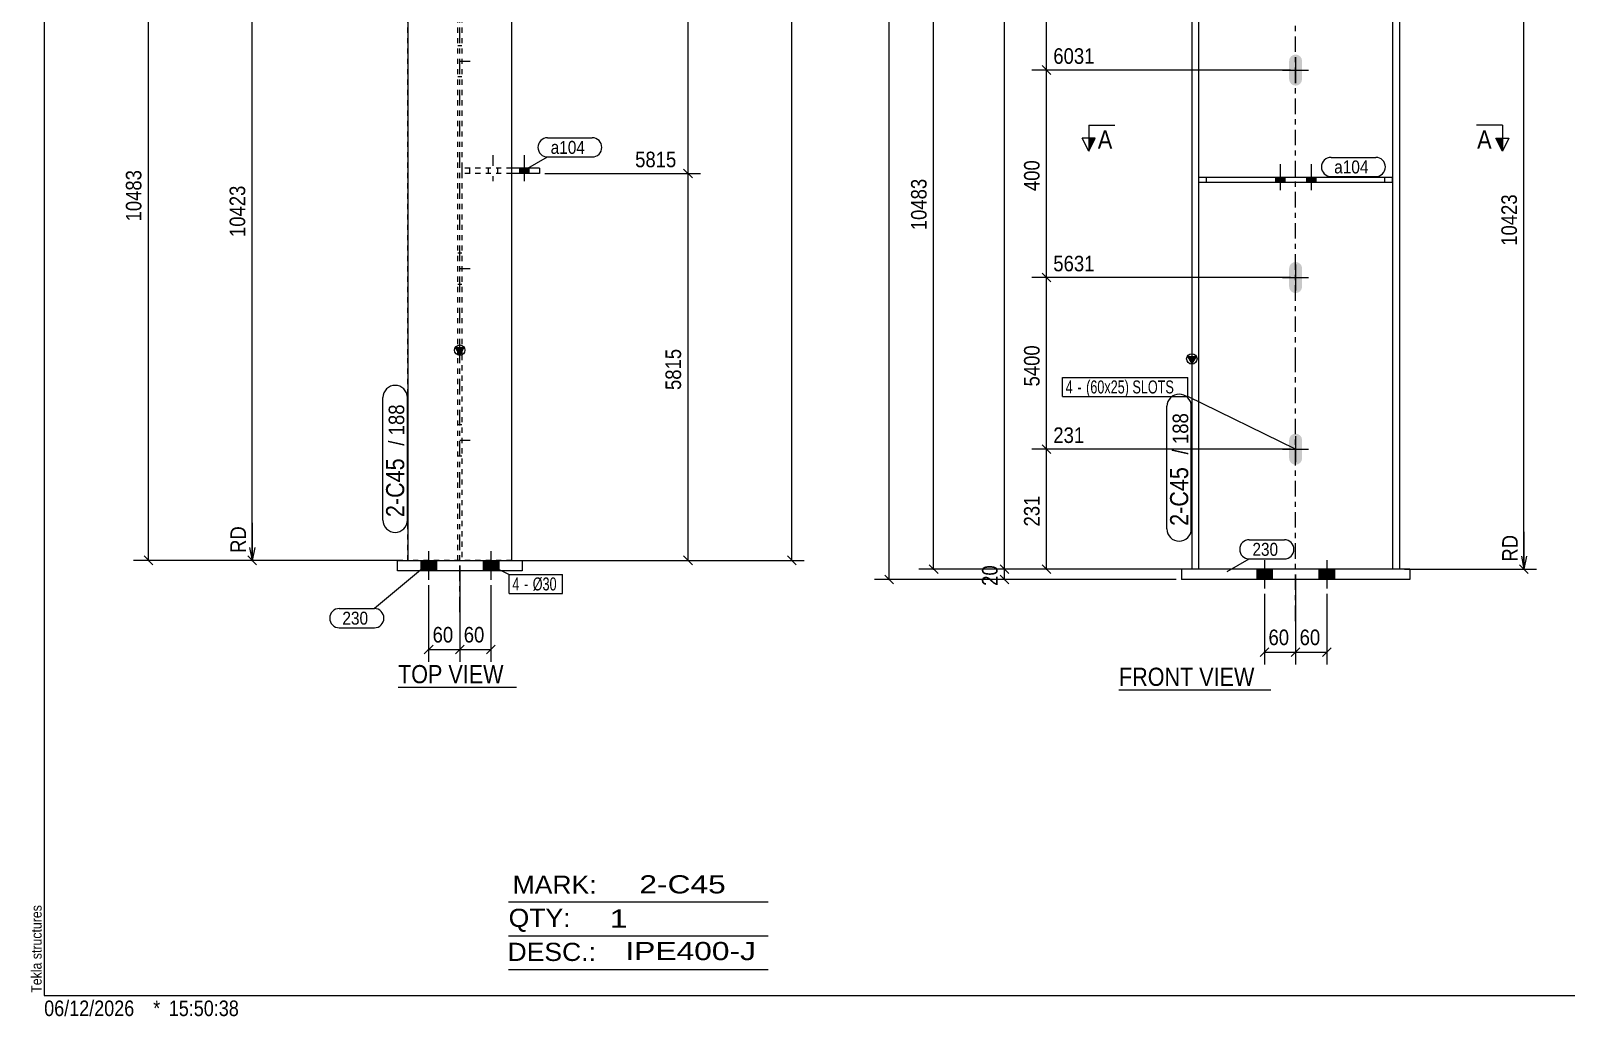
# Model space of a CAD drawing. Header units: millimetres. Extents: x 2 to 579, y 1 to 405.
# Drawn here: x 2.4 to 298.3, y 1 to 191 of the extents above; entities that cross this region are included whole.
import ezdxf

# ---------------------------------------------------------------- set-up
doc = ezdxf.new("R2010")
doc.units = ezdxf.units.MM
for name, pattern in [('XKITLINE00', [0]), ('XKITLINE01', [4, 1, -1, 1, -1]), ('XKITLINE02', [4, 2, -2]), ('XKITLINE03', [6, 3, -1, 1, -1])]:
    doc.linetypes.add(name, pattern=pattern)
for name, color, linetype, lineweight in [('Bolt', 3, 'Continuous', 0), ('BoltMark', 7, 'Continuous', 0), ('Dimensions', 7, 'Continuous', 0), ('DrawingSheet', 5, 'Continuous', 0), ('OtherObjectType', 7, 'Continuous', 0), ('Part', 2, 'Continuous', 0), ('PartMark', 7, 'Continuous', 0), ('Section', 6, 'Continuous', 0)]:
    doc.layers.add(name, color=color, linetype=linetype, lineweight=lineweight)
doc.styles.add('ARIAL', font='ARIAL.TTF')
doc.styles.add('ARIAL_NARROW', font='ARIALN.TTF')

# ---------------------------------------------------------------- blocks, each defined once
blk = doc.blocks.new('*A5')
at = {"layer": 'Bolt'}
for points in [[(246.17, 316.81), (245.69, 316.91), (245.28, 317.18), (245.01, 317.59), (244.92, 318.06), (244.92, 321.56), (245.01, 322.04), (245.28, 322.45), (245.69, 322.72), (246.17, 322.81), (246.64, 322.72), (247.05, 322.45), (247.32, 322.04), (247.42, 321.56), (247.42, 318.06), (247.32, 317.59), (247.05, 317.18), (246.64, 316.91)], [(246.17, 180.4), (245.69, 180.49), (245.28, 180.76), (245.01, 181.17), (244.92, 181.65), (244.92, 185.15), (245.01, 185.63), (245.28, 186.03), (245.69, 186.3), (246.17, 186.4), (246.64, 186.3), (247.05, 186.03), (247.32, 185.63), (247.42, 185.15), (247.42, 181.65), (247.32, 181.17), (247.05, 180.76), (246.64, 180.49)], [(246.17, 140.4), (245.69, 140.49), (245.28, 140.76), (245.01, 141.17), (244.92, 141.65), (244.92, 145.15), (245.01, 145.63), (245.28, 146.03), (245.69, 146.3), (246.17, 146.4), (246.64, 146.3), (247.05, 146.03), (247.32, 145.63), (247.42, 145.15), (247.42, 141.65), (247.32, 141.17), (247.05, 140.76), (246.64, 140.49)], [(246.17, 107.3), (245.69, 107.39), (245.28, 107.66), (245.01, 108.07), (244.92, 108.55), (244.92, 112.05), (245.01, 112.53), (245.28, 112.93), (245.69, 113.2), (246.17, 113.3), (246.64, 113.2), (247.05, 112.93), (247.32, 112.53), (247.42, 112.05), (247.42, 108.55), (247.32, 108.07), (247.05, 107.66), (246.64, 107.39)]]:
    blk.add_hatch(color=3, dxfattribs=at).paths.add_polyline_path(points, flags=17)
at = {"layer": 'Bolt', "color": 3, "linetype": 'XKITLINE00', "lineweight": 0}
for p, q in [((243.67, 319.81), (248.67, 319.81)), ((246.17, 322.31), (246.17, 317.31)), ((246.17, 185.9), (246.17, 180.9)), ((243.67, 183.4), (248.67, 183.4)), ((246.17, 145.9), (246.17, 140.9)), ((243.67, 143.4), (248.67, 143.4)), ((246.17, 112.8), (246.17, 107.8)), ((243.67, 110.3), (248.67, 110.3))]:
    blk.add_line(p, q, dxfattribs=at)
blk = doc.blocks.new('*A6')
at = {"layer": 'Bolt'}
for points in [[(242.27, 161.77), (242.27, 162.77), (244.07, 162.77), (244.07, 161.77)], [(242.27, 161.77), (242.27, 162.77), (244.07, 162.77), (244.07, 161.77)], [(248.27, 161.77), (248.27, 162.77), (250.07, 162.77), (250.07, 161.77)], [(248.27, 161.77), (248.27, 162.77), (250.07, 162.77), (250.07, 161.77)]]:
    blk.add_hatch(color=3, dxfattribs=at).paths.add_polyline_path(points, flags=17)
at = {"layer": 'Bolt', "color": 3, "linetype": 'XKITLINE00', "lineweight": 0}
for p, q in [((242.27, 162.77), (242.27, 161.77)), ((242.27, 162.77), (242.27, 161.77)), ((243.17, 165.27), (243.17, 160.27)), ((243.17, 165.27), (243.17, 160.27)), ((244.07, 162.77), (244.07, 161.77)), ((244.07, 162.77), (244.07, 161.77)), ((248.27, 162.77), (248.27, 161.77)), ((248.27, 162.77), (248.27, 161.77)), ((249.17, 165.27), (249.17, 160.27)), ((249.17, 165.27), (249.17, 160.27)), ((250.07, 162.77), (250.07, 161.77)), ((250.07, 162.77), (250.07, 161.77))]:
    blk.add_line(p, q, dxfattribs=at)
blk = doc.blocks.new('*A9')
at = {"layer": 'Bolt'}
for points in [[(241.67, 87.17), (241.67, 85.17), (238.67, 85.17), (238.67, 87.17)], [(241.67, 87.17), (241.67, 85.17), (238.67, 85.17), (238.67, 87.17)], [(253.67, 87.17), (253.67, 85.17), (250.67, 85.17), (250.67, 87.17)], [(253.67, 87.17), (253.67, 85.17), (250.67, 85.17), (250.67, 87.17)]]:
    blk.add_hatch(color=3, dxfattribs=at).paths.add_polyline_path(points, flags=17)
at = {"layer": 'Bolt', "color": 3, "linetype": 'XKITLINE00', "lineweight": 0}
for p, q in [((240.17, 88.92), (240.17, 83.42)), ((240.17, 88.92), (240.17, 83.42)), ((252.17, 88.92), (252.17, 83.42)), ((252.17, 88.92), (252.17, 83.42)), ((238.67, 87.17), (238.67, 85.17)), ((238.67, 87.17), (238.67, 85.17)), ((241.67, 87.17), (241.67, 85.17)), ((241.67, 87.17), (241.67, 85.17)), ((250.67, 87.17), (250.67, 85.17)), ((250.67, 87.17), (250.67, 85.17)), ((253.67, 87.17), (253.67, 85.17)), ((253.67, 87.17), (253.67, 85.17))]:
    blk.add_line(p, q, dxfattribs=at)
blk = doc.blocks.new('*A11')
at = {"layer": 'Part'}
blk.add_hatch(color=2, dxfattribs=at).paths.add_polyline_path([(225.37, 128.2), (226.97, 128.2), (226.17, 126.8)], flags=17)
at = {"layer": 'Part', "color": 7, "linetype": 'XKITLINE03', "lineweight": 0}
for p, q in [((246.17, 200), (246.17, 361)), ((246.17, 126.9), (246.17, 199.9)), ((246.17, 77.17), (246.17, 126.8))]:
    blk.add_line(p, q, dxfattribs=at)
at = {"layer": 'Part', "color": 2, "linetype": 'XKITLINE00', "lineweight": 0}
for p, q in [((266.17, 351), (226.17, 351)), ((227.47, 351), (227.47, 338.75)), ((264.87, 351), (264.87, 338.75)), ((227.47, 337.75), (227.47, 200)), ((264.87, 337.75), (264.87, 200)), ((226.17, 215), (226.17, 200)), ((266.17, 215), (266.17, 200)), ((226.17, 199.9), (226.17, 126.9)), ((227.47, 199.9), (227.47, 162.77)), ((264.87, 199.9), (264.87, 162.77)), ((266.17, 199.9), (266.17, 126.9)), ((227.47, 161.77), (227.47, 126.9)), ((264.87, 161.77), (264.87, 126.9)), ((226.17, 126.8), (225.37, 128.2)), ((225.37, 128.2), (226.97, 128.2)), ((226.97, 128.2), (226.17, 126.8)), ((226.17, 126.8), (226.17, 87.17)), ((227.47, 126.8), (227.47, 87.17)), ((264.87, 126.8), (264.87, 87.17)), ((266.17, 126.8), (266.17, 87.17))]:
    blk.add_line(p, q, dxfattribs=at)
at = {"layer": 'Part', "color": 7, "linetype": 'XKITLINE01', "lineweight": 0}
for p, q in [((226.17, 351), (226.17, 215)), ((227.47, 351), (227.47, 337.75)), ((266.17, 351), (266.17, 215)), ((264.87, 338.75), (264.87, 337.75)), ((227.47, 162.77), (227.47, 161.77)), ((264.87, 162.77), (264.87, 161.77)), ((266.17, 87.17), (226.17, 87.17))]:
    blk.add_line(p, q, dxfattribs=at)
at = {"layer": 'Part', "color": 2, "linetype": 'XKITLINE00', "lineweight": 0}
blk.add_circle((226.17, 127.7), 1, dxfattribs=at)
blk = doc.blocks.new('*A12')
at = {"layer": 'Part', "color": 2, "linetype": 'XKITLINE00', "lineweight": 0}
for p, q in [((227.47, 162.77), (264.87, 162.77)), ((227.47, 162.77), (227.47, 161.77)), ((264.87, 161.77), (264.87, 162.77)), ((227.47, 161.77), (264.87, 161.77))]:
    blk.add_line(p, q, dxfattribs=at)
at = {"layer": 'Part', "color": 7, "linetype": 'XKITLINE01', "lineweight": 0}
for p, q in [((228.97, 161.77), (228.97, 162.77)), ((263.37, 161.77), (263.37, 162.77))]:
    blk.add_line(p, q, dxfattribs=at)
blk = doc.blocks.new('*A15')
at = {"layer": 'Part', "color": 2, "linetype": 'XKITLINE00', "lineweight": 0}
for p, q in [((268.17, 87.17), (224.17, 87.17)), ((224.17, 87.17), (224.17, 85.17)), ((268.17, 87.17), (268.17, 85.17)), ((268.17, 85.17), (224.17, 85.17))]:
    blk.add_line(p, q, dxfattribs=at)
blk = doc.blocks.new('*A24')
at = {"layer": 'Bolt', "color": 3, "linetype": 'XKITLINE02', "lineweight": 0}
for p, q in [((85.48, 324.5), (84.68, 324.5)), ((87.08, 321.5), (83.08, 321.5)), ((85.48, 318.5), (84.68, 318.5)), ((85.48, 188.08), (84.68, 188.08)), ((87.08, 185.08), (83.08, 185.08)), ((85.48, 182.08), (84.68, 182.08)), ((85.48, 148.08), (84.68, 148.08)), ((87.08, 145.08), (83.08, 145.08)), ((85.48, 142.08), (84.68, 142.08)), ((85.48, 114.98), (84.68, 114.98)), ((87.08, 111.98), (83.08, 111.98)), ((85.48, 108.98), (84.68, 108.98))]:
    blk.add_line(p, q, dxfattribs=at)
blk = doc.blocks.new('*A25')
at = {"layer": 'Bolt'}
blk.add_hatch(color=3, dxfattribs=at).paths.add_polyline_path([(98.38, 164.46), (98.38, 163.46), (96.58, 163.46), (96.58, 164.46)], flags=17)
blk.add_hatch(color=3, dxfattribs=at).paths.add_polyline_path([(98.38, 164.46), (98.38, 163.46), (96.58, 163.46), (96.58, 164.46)], flags=17)
at = {"layer": 'Bolt', "color": 3, "linetype": 'XKITLINE02', "lineweight": 0}
for p, q in [((91.48, 166.96), (91.48, 161.96)), ((91.48, 166.96), (91.48, 161.96)), ((90.58, 164.46), (90.58, 163.46)), ((90.58, 164.46), (90.58, 163.46)), ((92.38, 164.46), (92.38, 163.46)), ((92.38, 164.46), (92.38, 163.46))]:
    blk.add_line(p, q, dxfattribs=at)
at = {"layer": 'Bolt', "color": 3, "linetype": 'XKITLINE00', "lineweight": 0}
for p, q in [((97.48, 166.96), (97.48, 161.96)), ((97.48, 166.96), (97.48, 161.96)), ((96.58, 164.46), (96.58, 163.46)), ((96.58, 164.46), (96.58, 163.46)), ((98.38, 164.46), (98.38, 163.46)), ((98.38, 164.46), (98.38, 163.46))]:
    blk.add_line(p, q, dxfattribs=at)
blk = doc.blocks.new('*A28')
at = {"layer": 'Bolt'}
for points in [[(80.58, 88.86), (80.58, 86.86), (77.58, 86.86), (77.58, 88.86)], [(80.58, 88.86), (80.58, 86.86), (77.58, 86.86), (77.58, 88.86)], [(92.58, 88.86), (92.58, 86.86), (89.58, 86.86), (89.58, 88.86)], [(92.58, 88.86), (92.58, 86.86), (89.58, 86.86), (89.58, 88.86)]]:
    blk.add_hatch(color=3, dxfattribs=at).paths.add_polyline_path(points, flags=17)
at = {"layer": 'Bolt', "color": 3, "linetype": 'XKITLINE00', "lineweight": 0}
for p, q in [((77.58, 88.86), (77.58, 86.86)), ((77.58, 88.86), (77.58, 86.86)), ((79.08, 90.61), (79.08, 85.11)), ((79.08, 90.61), (79.08, 85.11)), ((80.58, 88.86), (80.58, 86.86)), ((80.58, 88.86), (80.58, 86.86)), ((89.58, 88.86), (89.58, 86.86)), ((89.58, 88.86), (89.58, 86.86)), ((91.08, 90.61), (91.08, 85.11)), ((91.08, 90.61), (91.08, 85.11)), ((92.58, 88.86), (92.58, 86.86)), ((92.58, 88.86), (92.58, 86.86))]:
    blk.add_line(p, q, dxfattribs=at)
blk = doc.blocks.new('*A30')
at = {"layer": 'Part'}
blk.add_hatch(color=2, dxfattribs=at).paths.add_polyline_path([(84.28, 129.89), (85.88, 129.89), (85.08, 128.49)], flags=17)
at = {"layer": 'Part', "color": 7, "linetype": 'XKITLINE03', "lineweight": 0}
for p, q in [((85.08, 201.68), (85.08, 362.68)), ((85.08, 128.58), (85.08, 201.58)), ((85.08, 78.86), (85.08, 128.48))]:
    blk.add_line(p, q, dxfattribs=at)
at = {"layer": 'Part', "color": 7, "linetype": 'XKITLINE01', "lineweight": 0}
for p, q in [((75.08, 201.68), (75.08, 352.68)), ((95.08, 352.68), (75.08, 352.68)), ((84.68, 201.68), (84.68, 352.68)), ((85.48, 352.68), (85.48, 201.68)), ((95.08, 216.68), (95.08, 352.68)), ((75.08, 128.58), (75.08, 201.58)), ((84.68, 128.58), (84.68, 201.58)), ((85.48, 201.58), (85.48, 128.58)), ((75.08, 88.86), (75.08, 128.48)), ((84.68, 88.86), (84.68, 128.48)), ((85.48, 128.48), (85.48, 88.86)), ((95.08, 88.86), (75.08, 88.86))]:
    blk.add_line(p, q, dxfattribs=at)
at = {"layer": 'Part', "color": 2, "linetype": 'XKITLINE00', "lineweight": 0}
for p, q in [((75.08, 216.68), (75.08, 201.68)), ((95.08, 216.68), (95.08, 201.68)), ((75.08, 201.58), (75.08, 128.58)), ((95.08, 201.58), (95.08, 128.58)), ((75.08, 128.48), (75.08, 88.86)), ((85.08, 128.49), (84.28, 129.89)), ((84.28, 129.89), (85.88, 129.89)), ((85.88, 129.89), (85.08, 128.49)), ((95.08, 128.48), (95.08, 88.86))]:
    blk.add_line(p, q, dxfattribs=at)
blk.add_circle((85.08, 129.39), 1, dxfattribs=at)
blk = doc.blocks.new('*A31')
at = {"layer": 'Part', "color": 7, "linetype": 'XKITLINE01', "lineweight": 0}
for p, q in [((85.48, 164.46), (85.48, 163.46)), ((95.08, 164.46), (85.48, 164.46)), ((95.08, 163.46), (85.48, 163.46)), ((86.98, 164.46), (86.98, 163.46))]:
    blk.add_line(p, q, dxfattribs=at)
at = {"layer": 'Part', "color": 2, "linetype": 'XKITLINE00', "lineweight": 0}
for p, q in [((100.48, 164.46), (95.08, 164.46)), ((100.48, 163.46), (95.08, 163.46)), ((100.48, 164.46), (100.48, 163.46))]:
    blk.add_line(p, q, dxfattribs=at)
blk = doc.blocks.new('*A34')
at = {"layer": 'Part', "color": 2, "linetype": 'XKITLINE00', "lineweight": 0}
for p, q in [((73.08, 86.86), (73.08, 88.86)), ((73.08, 88.86), (97.08, 88.86)), ((97.08, 88.86), (97.08, 86.86)), ((97.08, 86.86), (73.08, 86.86))]:
    blk.add_line(p, q, dxfattribs=at)
blk = doc.blocks.new('*A55')
at = {"layer": 'DrawingSheet', "color": 5, "linetype": 'XKITLINE00', "lineweight": 0}
for p, q in [((5, 405), (5, 5)), ((5, 5), (579, 5))]:
    blk.add_line(p, q, dxfattribs=at)
at = {"layer": 'DrawingSheet', "color": 5, "style": 'ARIAL', "width": 0.85}
blk.add_text('Tekla structures', height=2, rotation=90, dxfattribs=at).set_placement((4.5, 5.5))
blk = doc.blocks.new('*A59')
at = {"layer": 'OtherObjectType', "color": 6, "linetype": 'XKITLINE00', "lineweight": 0}
for p, q in [((94.5, 23), (144.5, 23)), ((94.5, 16.5), (144.5, 16.5)), ((94.5, 10), (144.5, 10))]:
    blk.add_line(p, q, dxfattribs=at)
at = {"layer": 'OtherObjectType', "color": 6, "style": 'ARIAL_NARROW'}
for s, width, p in [('MARK:', 1.275, (95.27, 24.58)), ('2-C45', 1.525501, (119.69, 24.65)), ('QTY:', 1.275, (94.5, 18.19)), ('1', 1.525501, (113.99, 18.05)), ('DESC.:', 1.275, (94.29, 11.63)), ('IPE400-J', 1.525501, (117, 11.79))]:
    blk.add_text(s, height=3.5, dxfattribs=dict(at, width=width)).set_placement(p)
blk = doc.blocks.new('*A62')
at = {"layer": 'OtherObjectType', "color": 7, "style": 'ARIAL_NARROW', "width": 1.008832}
for s, p in [('06/12/2026', (4.99, 1)), ('*', (26, 1)), ('15:50:38', (29, 1))]:
    blk.add_text(s, height=3, dxfattribs=at).set_placement(p)
blk = doc.blocks.new('*A63')
at = {"layer": 'Dimensions', "color": 7, "linetype": 'XKITLINE00', "lineweight": 0}
for p, q in [((224.37, 351), (164.98, 351)), ((166.99, 351.85), (168.68, 350.15)), ((167.83, 85.17), (167.83, 351)), ((166.99, 86.02), (168.68, 84.32)), ((223.17, 85.17), (164.98, 85.17))]:
    blk.add_line(p, q, dxfattribs=at)
at = {"layer": 'Dimensions', "color": 3}
for p in [(167.83, 351), (167.83, 85.17)]:
    blk.add_point(p, dxfattribs=at)
at = {"layer": 'Dimensions', "color": 3, "style": 'ARIAL', "width": 0.85}
blk.add_text('11723', height=3, rotation=90.0002, dxfattribs=at).set_placement((166.48, 212.52))
blk = doc.blocks.new('*A64')
at = {"layer": 'Dimensions', "color": 7, "linetype": 'XKITLINE00', "lineweight": 0}
for p, q in [((225.17, 87.17), (187.23, 87.17)), ((189.23, 88.02), (190.93, 86.32)), ((189.23, 86.02), (190.93, 84.32)), ((190.08, 85.17), (190.08, 87.17)), ((223.17, 85.17), (187.23, 85.17))]:
    blk.add_line(p, q, dxfattribs=at)
at = {"layer": 'Dimensions', "color": 3}
for p in [(190.08, 87.17), (190.08, 85.17)]:
    blk.add_point(p, dxfattribs=at)
at = {"layer": 'Dimensions', "color": 3, "style": 'ARIAL', "width": 0.85}
blk.add_text('20', height=3, rotation=90.0002, dxfattribs=at).set_placement((188.73, 83.95))
blk = doc.blocks.new('*A65')
at = {"layer": 'Dimensions', "color": 7, "linetype": 'XKITLINE00', "lineweight": 0}
for p, q in [((245.17, 143.4), (195.32, 143.4)), ((197.32, 144.25), (199.01, 142.55)), ((198.17, 110.3), (198.17, 143.4)), ((245.17, 110.3), (195.32, 110.3)), ((197.32, 111.15), (199.01, 109.45))]:
    blk.add_line(p, q, dxfattribs=at)
at = {"layer": 'Dimensions', "color": 3}
for p in [(198.17, 143.4), (198.17, 110.3)]:
    blk.add_point(p, dxfattribs=at)
at = {"layer": 'Dimensions', "color": 3, "style": 'ARIAL', "width": 0.85}
blk.add_text('5631', height=3, dxfattribs=at).set_placement((199.47, 144.6))
blk.add_text('5400', height=3, rotation=90.0002, dxfattribs=at).set_placement((196.82, 122.4))
blk = doc.blocks.new('*A66')
at = {"layer": 'Dimensions', "color": 7, "linetype": 'XKITLINE00', "lineweight": 0}
for p, q in [((197.32, 184.25), (199.01, 182.55)), ((245.17, 183.4), (195.32, 183.4)), ((198.17, 143.4), (198.17, 183.4)), ((245.17, 143.4), (195.32, 143.4)), ((197.32, 144.25), (199.01, 142.55))]:
    blk.add_line(p, q, dxfattribs=at)
at = {"layer": 'Dimensions', "color": 3}
for p in [(198.17, 183.4), (198.17, 143.4)]:
    blk.add_point(p, dxfattribs=at)
at = {"layer": 'Dimensions', "color": 3, "style": 'ARIAL', "width": 0.85}
blk.add_text('6031', height=3, dxfattribs=at).set_placement((199.47, 184.6))
blk.add_text('400', height=3, rotation=90.0002, dxfattribs=at).set_placement((196.82, 160.06))
blk = doc.blocks.new('*A67')
at = {"layer": 'Dimensions', "color": 7, "linetype": 'XKITLINE00', "lineweight": 0}
for p, q in [((245.17, 319.81), (195.32, 319.81)), ((197.32, 320.66), (199.01, 318.97)), ((198.17, 183.4), (198.17, 319.81)), ((197.32, 184.25), (199.01, 182.55)), ((245.17, 183.4), (195.32, 183.4))]:
    blk.add_line(p, q, dxfattribs=at)
at = {"layer": 'Dimensions', "color": 3}
for p in [(198.17, 319.81), (198.17, 183.4)]:
    blk.add_point(p, dxfattribs=at)
at = {"layer": 'Dimensions', "color": 3, "style": 'ARIAL', "width": 0.85}
blk.add_text('11391', height=3, dxfattribs=at).set_placement((199.47, 321.01))
blk.add_text('5360', height=3, rotation=90.0002, dxfattribs=at).set_placement((196.82, 247.16))
blk = doc.blocks.new('*A69')
at = {"layer": 'Dimensions', "color": 7, "linetype": 'XKITLINE00', "lineweight": 0}
for p, q in [((272.27, 223), (292.57, 223)), ((289.32, 223.85), (291.01, 222.15)), ((290.17, 87.17), (290.17, 223)), ((290.17, 94.39), (290.17, 87.17)), ((289.67, 89.67), (290.17, 87.17)), ((290.67, 89.67), (290.17, 87.17)), ((267.17, 87.17), (292.57, 87.17)), ((267.17, 87.17), (292.57, 87.17)), ((289.32, 88.02), (291.01, 86.32))]:
    blk.add_line(p, q, dxfattribs=at)
at = {"layer": 'Dimensions', "color": 3}
for p in [(290.17, 223), (290.17, 87.17)]:
    blk.add_point(p, dxfattribs=at)
at = {"layer": 'Dimensions', "color": 7}
blk.add_point((290.17, 87.17), dxfattribs=at)
at = {"layer": 'Dimensions', "color": 3, "style": 'ARIAL', "width": 0.85}
blk.add_text('10423', height=3, dxfattribs=at).set_placement((273.24, 224.2))
for s, p in [('10423', (288.82, 149.52)), ('RD', (288.97, 88.62))]:
    blk.add_text(s, height=3, rotation=90.0002, dxfattribs=at).set_placement(p)
blk = doc.blocks.new('*A79')
at = {"layer": 'Dimensions', "color": 7, "linetype": 'XKITLINE00', "lineweight": 0}
for p, q in [((246.17, 86.17), (246.17, 68.77)), ((240.17, 82.42), (240.17, 68.77)), ((241.01, 72.02), (239.32, 70.32)), ((240.17, 71.17), (246.17, 71.17)), ((247.01, 72.02), (245.32, 70.32))]:
    blk.add_line(p, q, dxfattribs=at)
at = {"layer": 'Dimensions', "color": 3}
for p in [(240.17, 71.17), (246.17, 71.17)]:
    blk.add_point(p, dxfattribs=at)
at = {"layer": 'Dimensions', "color": 3, "style": 'ARIAL', "width": 0.85}
blk.add_text('60', height=3, dxfattribs=at).set_placement((240.94, 72.52))
blk = doc.blocks.new('*A80')
at = {"layer": 'Dimensions', "color": 7, "linetype": 'XKITLINE00', "lineweight": 0}
for p, q in [((246.17, 86.17), (246.17, 68.77)), ((252.17, 82.42), (252.17, 68.77)), ((247.01, 72.02), (245.32, 70.32)), ((246.17, 71.17), (252.17, 71.17)), ((253.01, 72.02), (251.32, 70.32))]:
    blk.add_line(p, q, dxfattribs=at)
at = {"layer": 'Dimensions', "color": 3}
for p in [(246.17, 71.17), (252.17, 71.17)]:
    blk.add_point(p, dxfattribs=at)
at = {"layer": 'Dimensions', "color": 3, "style": 'ARIAL', "width": 0.85}
blk.add_text('60', height=3, dxfattribs=at).set_placement((246.94, 72.52))
blk = doc.blocks.new('*A83')
at = {"layer": 'BoltMark', "color": 7, "linetype": 'XKITLINE00', "lineweight": 0}
for p, q in [((201.26, 124.15), (225.38, 124.15)), ((201.26, 120.45), (201.26, 124.15)), ((225.38, 120.45), (225.38, 124.15)), ((201.26, 120.45), (225.38, 120.45)), ((246.17, 110.3), (225.38, 120.45))]:
    blk.add_line(p, q, dxfattribs=at)
at = {"layer": 'BoltMark', "color": 3, "style": 'ARIAL_NARROW', "width": 0.85}
for s, p in [('4', (201.86, 121.05)), ('-', (204.13, 121.05)), ('(60x25) SLOTS', (205.79, 121.05))]:
    blk.add_text(s, height=2.5, dxfattribs=at).set_placement(p)
blk = doc.blocks.new('*A86')
at = {"layer": 'PartMark', "color": 7, "linetype": 'XKITLINE00', "lineweight": 0}
for p, q in [((237.24, 92.84), (244, 92.84)), ((233, 86.74), (237.24, 89.14)), ((237.24, 89.14), (244, 89.14))]:
    blk.add_line(p, q, dxfattribs=at)
for centre, start, end in [((237.24, 90.99), 90, 270), ((244, 90.99), 270, 90)]:
    blk.add_arc(centre, 1.85, start, end, dxfattribs=at)
at = {"layer": 'PartMark', "color": 3, "style": 'ARIAL', "width": 0.85}
blk.add_text('230', height=2.5, dxfattribs=at).set_placement((237.84, 89.74))
blk = doc.blocks.new('*A89')
at = {"layer": 'PartMark', "color": 7, "linetype": 'XKITLINE00', "lineweight": 0}
for p, q in [((253, 166.57), (261.62, 166.57)), ((253, 162.87), (261.62, 162.87))]:
    blk.add_line(p, q, dxfattribs=at)
for centre, start, end in [((253, 164.72), 90, 270), ((261.62, 164.72), 270, 90)]:
    blk.add_arc(centre, 1.85, start, end, dxfattribs=at)
at = {"layer": 'PartMark', "color": 3, "style": 'ARIAL', "width": 0.85}
blk.add_text('a104', height=2.5, dxfattribs=at).set_placement((253.6, 163.47))
blk = doc.blocks.new('*A90')
at = {"layer": 'PartMark', "color": 7, "linetype": 'XKITLINE00', "lineweight": 0}
for p, q in [((221.37, 94.92), (221.37, 118.57)), ((226.07, 94.92), (226.07, 118.57))]:
    blk.add_line(p, q, dxfattribs=at)
for centre, start, end in [((223.72, 118.57), 0, 180), ((223.72, 94.92), 180, 0)]:
    blk.add_arc(centre, 2.35, start, end, dxfattribs=at)
at = {"layer": 'PartMark', "color": 3, "style": 'ARIAL', "width": 0.85}
for s, p in [('188', (225.47, 111.3)), ('/', (225.47, 109.28))]:
    blk.add_text(s, height=3, rotation=90.0002, dxfattribs=at).set_placement(p)
at = {"layer": 'PartMark', "color": 1, "style": 'ARIAL', "width": 0.85}
blk.add_text('2-C45', height=3.5, rotation=90.0002, dxfattribs=at).set_placement((225.47, 95.52))
blk = doc.blocks.new('*A93')
at = {"layer": 'Section'}
for points in [[(207.56, 170.27), (206.31, 167.77), (206.31, 170.27)], [(286.02, 170.27), (286.02, 167.77), (284.77, 170.27)]]:
    blk.add_hatch(color=3, dxfattribs=at).paths.add_polyline_path(points, flags=17)
at = {"layer": 'Section', "color": 1, "linetype": 'XKITLINE00', "lineweight": 0}
for p, q in [((206.31, 172.77), (211.31, 172.77)), ((206.31, 172.77), (206.31, 167.77)), ((286.02, 172.77), (281.02, 172.77)), ((286.02, 172.77), (286.02, 167.77))]:
    blk.add_line(p, q, dxfattribs=at)
at = {"layer": 'Section', "color": 3, "linetype": 'XKITLINE00', "lineweight": 0}
for p, q in [((206.31, 167.77), (205.06, 170.27)), ((207.56, 170.27), (205.06, 170.27)), ((206.31, 167.77), (207.56, 170.27)), ((284.77, 170.27), (287.27, 170.27)), ((286.02, 167.77), (284.77, 170.27)), ((287.27, 170.27), (286.02, 167.77))]:
    blk.add_line(p, q, dxfattribs=at)
at = {"layer": 'Section', "color": 7, "style": 'ARIAL', "width": 0.85}
for p in [(208.06, 168.27), (281.16, 168.27)]:
    blk.add_text('A', height=3.5, dxfattribs=at).set_placement(p)
blk = doc.blocks.new('*A94')
at = {"layer": 'OtherObjectType', "color": 7, "linetype": 'XKITLINE00', "lineweight": 0}
blk.add_line((212.13, 63.92), (241.42, 63.92), dxfattribs=at)
at = {"layer": 'OtherObjectType', "color": 7, "style": 'ARIAL', "width": 0.85}
blk.add_text('FRONT VIEW', height=3.5, dxfattribs=at).set_placement((212.13, 64.67))
blk = doc.blocks.new('*A95')
at = {"layer": 'Dimensions', "color": 7, "linetype": 'XKITLINE00', "lineweight": 0}
for p, q in [((224.37, 351), (187.23, 351)), ((189.23, 351.85), (190.93, 350.15)), ((190.08, 87.17), (190.08, 351)), ((225.17, 87.17), (187.23, 87.17)), ((189.23, 88.02), (190.93, 86.32))]:
    blk.add_line(p, q, dxfattribs=at)
at = {"layer": 'Dimensions', "color": 3}
for p in [(190.08, 351), (190.08, 87.17)]:
    blk.add_point(p, dxfattribs=at)
at = {"layer": 'Dimensions', "color": 3, "style": 'ARIAL', "width": 0.85}
blk.add_text('11703', height=3, rotation=90.0002, dxfattribs=at).set_placement((188.73, 213.52))
blk = doc.blocks.new('*A96')
at = {"layer": 'Dimensions', "color": 7, "linetype": 'XKITLINE00', "lineweight": 0}
for p, q in [((226.57, 228.99), (173.55, 228.99)), ((175.55, 229.84), (177.25, 228.15)), ((176.4, 87.17), (176.4, 228.99)), ((225.17, 87.17), (173.55, 87.17)), ((175.55, 88.02), (177.25, 86.32))]:
    blk.add_line(p, q, dxfattribs=at)
at = {"layer": 'Dimensions', "color": 3}
for p in [(176.4, 228.99), (176.4, 87.17)]:
    blk.add_point(p, dxfattribs=at)
at = {"layer": 'Dimensions', "color": 3, "style": 'ARIAL', "width": 0.85}
blk.add_text('10483', height=3, dxfattribs=at).set_placement((177.7, 230.19))
blk.add_text('10483', height=3, rotation=90.0002, dxfattribs=at).set_placement((175.05, 152.52))
blk = doc.blocks.new('*A100')
at = {"layer": 'Dimensions', "color": 7, "linetype": 'XKITLINE00', "lineweight": 0}
for p, q in [((245.17, 110.3), (195.32, 110.3)), ((197.32, 111.15), (199.01, 109.45)), ((198.17, 87.17), (198.17, 110.3)), ((225.17, 87.17), (195.32, 87.17)), ((197.32, 88.02), (199.01, 86.32))]:
    blk.add_line(p, q, dxfattribs=at)
at = {"layer": 'Dimensions', "color": 3}
for p in [(198.17, 110.3), (198.17, 87.17)]:
    blk.add_point(p, dxfattribs=at)
at = {"layer": 'Dimensions', "color": 3, "style": 'ARIAL', "width": 0.85}
blk.add_text('231', height=3, dxfattribs=at).set_placement((199.47, 111.5))
blk.add_text('231', height=3, rotation=90.0002, dxfattribs=at).set_placement((196.82, 95.4))
blk = doc.blocks.new('*A103')
at = {"layer": 'Dimensions', "color": 7, "linetype": 'XKITLINE00', "lineweight": 0}
for p, q in [((85.68, 339.44), (151.48, 339.44)), ((148.23, 340.29), (149.93, 338.59)), ((149.08, 88.86), (149.08, 339.44)), ((96.08, 88.86), (151.48, 88.86)), ((148.23, 89.71), (149.93, 88.01))]:
    blk.add_line(p, q, dxfattribs=at)
at = {"layer": 'Dimensions', "color": 3}
for p in [(149.08, 339.44), (149.08, 88.86)]:
    blk.add_point(p, dxfattribs=at)
at = {"layer": 'Dimensions', "color": 3, "style": 'ARIAL', "width": 0.85}
blk.add_text('11571', height=3, dxfattribs=at).set_placement((132.15, 340.64))
blk.add_text('11571', height=3, rotation=90.0002, dxfattribs=at).set_placement((147.73, 208.59))
blk = doc.blocks.new('*A105')
at = {"layer": 'Dimensions', "color": 7, "linetype": 'XKITLINE00', "lineweight": 0}
for p, q in [((101.48, 163.46), (131.48, 163.46)), ((128.23, 164.31), (129.93, 162.61)), ((129.08, 88.86), (129.08, 163.46)), ((96.08, 88.86), (131.48, 88.86)), ((128.23, 89.71), (129.93, 88.01))]:
    blk.add_line(p, q, dxfattribs=at)
at = {"layer": 'Dimensions', "color": 3}
for p in [(129.08, 163.46), (129.08, 88.86)]:
    blk.add_point(p, dxfattribs=at)
at = {"layer": 'Dimensions', "color": 3, "style": 'ARIAL', "width": 0.85}
blk.add_text('5815', height=3, dxfattribs=at).set_placement((118.88, 164.66))
blk.add_text('5815', height=3, rotation=90.0002, dxfattribs=at).set_placement((127.73, 121.71))
blk = doc.blocks.new('*A106')
at = {"layer": 'Dimensions', "color": 7, "linetype": 'XKITLINE00', "lineweight": 0}
for p, q in [((85.68, 339.44), (131.48, 339.44)), ((128.23, 340.29), (129.93, 338.59)), ((129.08, 163.46), (129.08, 339.44)), ((101.48, 163.46), (131.48, 163.46)), ((128.23, 164.31), (129.93, 162.61))]:
    blk.add_line(p, q, dxfattribs=at)
at = {"layer": 'Dimensions', "color": 3}
for p in [(129.08, 339.44), (129.08, 163.46)]:
    blk.add_point(p, dxfattribs=at)
at = {"layer": 'Dimensions', "color": 3, "style": 'ARIAL', "width": 0.85}
blk.add_text('11571', height=3, dxfattribs=at).set_placement((112.15, 340.64))
blk.add_text('5756', height=3, rotation=90.0002, dxfattribs=at).set_placement((127.73, 247))
blk = doc.blocks.new('*A108')
at = {"layer": 'Dimensions', "color": 7, "linetype": 'XKITLINE00', "lineweight": 0}
for p, q in [((24.23, 231.53), (25.93, 229.83)), ((74.68, 230.68), (22.23, 230.68)), ((25.08, 88.86), (25.08, 230.68)), ((74.08, 88.86), (22.23, 88.86)), ((24.23, 89.71), (25.93, 88.01))]:
    blk.add_line(p, q, dxfattribs=at)
at = {"layer": 'Dimensions', "color": 3}
for p in [(25.08, 230.68), (25.08, 88.86)]:
    blk.add_point(p, dxfattribs=at)
at = {"layer": 'Dimensions', "color": 3, "style": 'ARIAL', "width": 0.85}
blk.add_text('10483', height=3, dxfattribs=at).set_placement((26.38, 231.88))
blk.add_text('10483', height=3, rotation=90.0002, dxfattribs=at).set_placement((23.73, 154.21))
blk = doc.blocks.new('*A112')
at = {"layer": 'Dimensions', "color": 7, "linetype": 'XKITLINE00', "lineweight": 0}
for p, q in [((44.23, 225.53), (45.93, 223.83)), ((78.58, 224.68), (42.23, 224.68)), ((45.08, 88.86), (45.08, 224.68)), ((45.08, 96.08), (45.08, 88.86)), ((74.08, 88.86), (40.58, 88.86)), ((74.08, 88.86), (42.23, 88.86)), ((44.23, 89.71), (45.93, 88.01)), ((44.58, 91.36), (45.08, 88.86)), ((45.58, 91.36), (45.08, 88.86))]:
    blk.add_line(p, q, dxfattribs=at)
at = {"layer": 'Dimensions', "color": 3}
for p in [(45.08, 224.68), (45.08, 88.86)]:
    blk.add_point(p, dxfattribs=at)
at = {"layer": 'Dimensions', "color": 7}
blk.add_point((45.08, 88.86), dxfattribs=at)
at = {"layer": 'Dimensions', "color": 3, "style": 'ARIAL', "width": 0.85}
blk.add_text('10423', height=3, dxfattribs=at).set_placement((46.38, 225.88))
for s, p in [('10423', (43.73, 151.21)), ('RD', (43.88, 90.3))]:
    blk.add_text(s, height=3, rotation=90.0002, dxfattribs=at).set_placement(p)
blk = doc.blocks.new('*A124')
at = {"layer": 'BoltMark', "color": 7, "linetype": 'XKITLINE00', "lineweight": 0}
for p, q in [((91.08, 87.86), (94.61, 86.17)), ((94.61, 86.17), (104.91, 86.17)), ((94.61, 82.47), (94.61, 86.17)), ((104.91, 82.47), (104.91, 86.17)), ((94.61, 82.47), (104.91, 82.47))]:
    blk.add_line(p, q, dxfattribs=at)
at = {"layer": 'BoltMark', "color": 3, "style": 'ARIAL_NARROW', "width": 0.85}
for s, p in [('4', (95.21, 83.07)), ('-', (97.48, 83.07)), ('Ø30', (99.14, 83.07))]:
    blk.add_text(s, height=2.5, dxfattribs=at).set_placement(p)
blk = doc.blocks.new('*A126')
at = {"layer": 'PartMark', "color": 7, "linetype": 'XKITLINE00', "lineweight": 0}
for p, q in [((77.91, 87.29), (68.62, 79.57)), ((61.86, 79.57), (68.62, 79.57)), ((61.86, 75.87), (68.62, 75.87))]:
    blk.add_line(p, q, dxfattribs=at)
for centre, start, end in [((61.86, 77.72), 90, 270), ((68.62, 77.72), 270, 90)]:
    blk.add_arc(centre, 1.85, start, end, dxfattribs=at)
at = {"layer": 'PartMark', "color": 3, "style": 'ARIAL', "width": 0.85}
blk.add_text('230', height=2.5, dxfattribs=at).set_placement((62.46, 76.47))
blk = doc.blocks.new('*A127')
at = {"layer": 'PartMark', "color": 7, "linetype": 'XKITLINE00', "lineweight": 0}
for p, q in [((102, 170.34), (110.61, 170.34)), ((97.75, 164.25), (102, 166.64)), ((102, 166.64), (110.61, 166.64))]:
    blk.add_line(p, q, dxfattribs=at)
for centre, start, end in [((102, 168.49), 90, 270), ((110.61, 168.49), 270, 90)]:
    blk.add_arc(centre, 1.85, start, end, dxfattribs=at)
at = {"layer": 'PartMark', "color": 3, "style": 'ARIAL', "width": 0.85}
blk.add_text('a104', height=2.5, dxfattribs=at).set_placement((102.6, 167.24))
blk = doc.blocks.new('*A128')
at = {"layer": 'PartMark', "color": 7, "linetype": 'XKITLINE00', "lineweight": 0}
for p, q in [((70.28, 96.61), (70.28, 120.26)), ((74.98, 96.61), (74.98, 120.26))]:
    blk.add_line(p, q, dxfattribs=at)
for centre, start, end in [((72.63, 120.26), 0, 180), ((72.63, 96.61), 180, 0)]:
    blk.add_arc(centre, 2.35, start, end, dxfattribs=at)
at = {"layer": 'PartMark', "color": 3, "style": 'ARIAL', "width": 0.85}
for s, p in [('188', (74.38, 112.98)), ('/', (74.38, 110.97))]:
    blk.add_text(s, height=3, rotation=90.0002, dxfattribs=at).set_placement(p)
at = {"layer": 'PartMark', "color": 1, "style": 'ARIAL', "width": 0.85}
blk.add_text('2-C45', height=3.5, rotation=90.0002, dxfattribs=at).set_placement((74.38, 97.21))
blk = doc.blocks.new('*A132')
at = {"layer": 'OtherObjectType', "color": 7, "linetype": 'XKITLINE00', "lineweight": 0}
blk.add_line((73.19, 64.43), (96.01, 64.43), dxfattribs=at)
at = {"layer": 'OtherObjectType', "color": 7, "style": 'ARIAL', "width": 0.85}
blk.add_text('TOP VIEW', height=3.5, dxfattribs=at).set_placement((73.19, 65.18))
blk = doc.blocks.new('*A133')
at = {"layer": 'Dimensions', "color": 7, "linetype": 'XKITLINE00', "lineweight": 0}
for p, q in [((85.08, 87.86), (85.08, 69.28)), ((79.08, 84.11), (79.08, 69.28)), ((79.93, 72.53), (78.23, 70.83)), ((79.08, 71.68), (85.08, 71.68)), ((85.93, 72.53), (84.23, 70.83))]:
    blk.add_line(p, q, dxfattribs=at)
at = {"layer": 'Dimensions', "color": 3}
for p in [(79.08, 71.68), (85.08, 71.68)]:
    blk.add_point(p, dxfattribs=at)
at = {"layer": 'Dimensions', "color": 3, "style": 'ARIAL', "width": 0.85}
blk.add_text('60', height=3, dxfattribs=at).set_placement((79.85, 73.03))
blk = doc.blocks.new('*A134')
at = {"layer": 'Dimensions', "color": 7, "linetype": 'XKITLINE00', "lineweight": 0}
for p, q in [((85.08, 87.86), (85.08, 69.28)), ((91.08, 84.11), (91.08, 69.28)), ((85.93, 72.53), (84.23, 70.83)), ((85.08, 71.68), (91.08, 71.68)), ((91.93, 72.53), (90.23, 70.83))]:
    blk.add_line(p, q, dxfattribs=at)
at = {"layer": 'Dimensions', "color": 3}
for p in [(85.08, 71.68), (91.08, 71.68)]:
    blk.add_point(p, dxfattribs=at)
at = {"layer": 'Dimensions', "color": 3, "style": 'ARIAL', "width": 0.85}
blk.add_text('60', height=3, dxfattribs=at).set_placement((85.85, 73.03))

msp = doc.modelspace()

# ---------------------------------------------------------------- block references
at = {"lineweight": 0}
for name in ['*A55', '*A63', '*A95', '*A103', '*A106', '*A24', '*A67', '*A5', '*A108', '*A96', '*A112', '*A69', '*A66', '*A93', '*A127', '*A25', '*A105', '*A89', '*A31', '*A12', '*A6', '*A65', '*A128', '*A83', '*A90', '*A100', '*A86', '*A34', '*A28', '*A9', '*A126', '*A133', '*A134', '*A124', '*A64', '*A15', '*A79', '*A80', '*A132', '*A94', '*A59', '*A62']:
    msp.add_blockref(name, (0, 0), dxfattribs=at)
at = {"layer": 'Part', "lineweight": 0}
for name in ['*A30', '*A11']:
    msp.add_blockref(name, (0, 0), dxfattribs=at)

doc.saveas('drawing.dxf')
